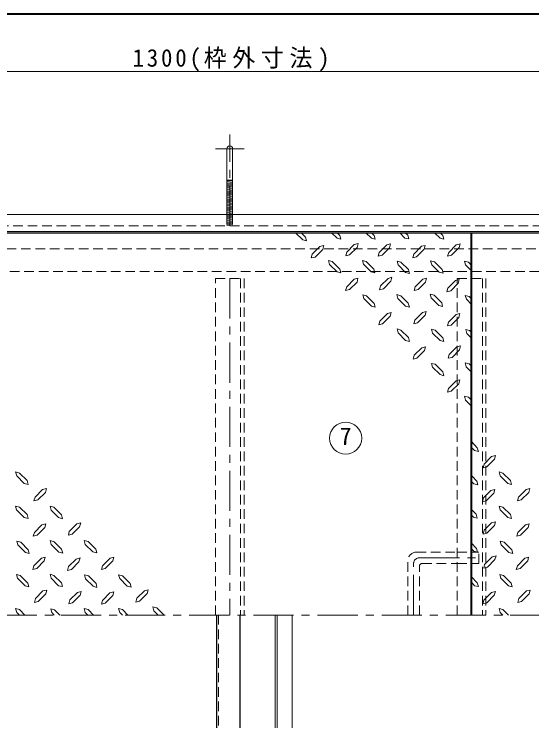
# Model space of a CAD drawing. Units: millimetres at full size, sheet at 1:7; details may follow other scales. Extents: x -1487 to 1348, y -983 to 984.
# Drawn here: x -493 to -41, y 366 to 984 of the extents above; entities that cross this region are included whole.
import ezdxf
from ezdxf.enums import TextEntityAlignment as Align

# ---------------------------------------------------------------- set-up
doc = ezdxf.new("R2010")
doc.units = ezdxf.units.MM
doc.header["$LTSCALE"] = 7
doc.linetypes.add('CHAIN1', pattern=[8, 5, -1, 1, -1])
doc.linetypes.add('DASHED1', pattern=[1.8, 1.2, -0.6])
doc.layers.add('0-A', color=4, linetype='Continuous', lineweight=9)
doc.styles.add('ＭＳ ゴシック', font='')
doc.styles.get('ＭＳ ゴシック').set_extended_font_data('MS Gothic')

msp = doc.modelspace()

# ---------------------------------------------------------------- linework, layer by layer
at = {"layer": '0-A', "color": 1, "lineweight": 40}
for p, q in [((1347.643, 983.513), (-1487.357, 983.513)), ((-93.857, 458.513), (-93.857, 792.513))]:
    msp.add_line(p, q, dxfattribs=at)
at = {"layer": '0-A'}
for p, q in [((-954.857, 933.513), (345.143, 933.513)), ((-307.357, 838.412), (-302.357, 838.412)), ((-302.357, 837.542), (-307.357, 837.95)), ((-302.357, 836.538), (-307.357, 836.947)), ((-302.357, 835.535), (-307.357, 835.943)), ((-302.357, 834.532), (-307.357, 834.94)), ((-302.357, 833.528), (-307.357, 833.937)), ((-302.357, 832.525), (-307.357, 832.933)), ((-302.357, 831.522), (-307.357, 831.93)), ((-302.357, 830.518), (-307.357, 830.927)), ((-302.357, 829.515), (-307.357, 829.923)), ((-302.357, 828.512), (-307.357, 828.92)), ((-302.357, 827.508), (-307.357, 827.917)), ((-302.357, 826.505), (-307.357, 826.913)), ((-302.357, 825.502), (-307.357, 825.91)), ((-302.357, 824.498), (-307.357, 824.907)), ((-302.357, 823.495), (-307.357, 823.903)), ((-302.357, 822.492), (-307.357, 822.9)), ((-302.357, 821.488), (-307.357, 821.897)), ((-302.357, 820.485), (-307.357, 820.893)), ((-302.357, 819.482), (-307.357, 819.89)), ((-302.357, 818.478), (-307.357, 818.887)), ((-302.357, 817.475), (-307.357, 817.883)), ((-302.357, 816.472), (-307.357, 816.88)), ((-302.357, 815.468), (-307.357, 815.877)), ((-302.357, 814.465), (-307.357, 814.873)), ((-302.357, 813.462), (-307.357, 813.87)), ((-302.357, 812.458), (-307.357, 812.867)), ((-302.357, 811.455), (-307.357, 811.863)), ((-302.357, 810.452), (-307.357, 810.86)), ((-302.357, 809.448), (-307.357, 809.857)), ((-303.19, 808.513), (-307.357, 808.853)), ((-247.466, 792.513), (-241.12, 786.318)), ((-242.485, 792.513), (-238.705, 788.733)), ((-215.92, 792.513), (-211.195, 787.788)), ((-185.995, 792.513), (-181.27, 787.788)), ((-181.06, 792.513), (-178.75, 790.203)), ((-156.417, 792.513), (-151.975, 787.893)), ((-151.66, 792.513), (-149.455, 790.308)), ((-126.04, 792.513), (-121.315, 787.788)), ((-121.21, 792.513), (-118.9, 790.203)), ((-177.91, 786.843), (-181.27, 787.788)), ((-178.75, 790.203), (-177.91, 786.843)), ((-148.615, 787.053), (-151.975, 787.893)), ((-149.455, 790.308), (-148.615, 787.053)), ((-117.955, 786.843), (-121.315, 787.788)), ((-118.9, 790.203), (-117.955, 786.843)), ((-232.825, 773.718), (-226.105, 780.438)), ((-226.105, 780.438), (-222.85, 781.278)), ((-222.85, 781.278), (-223.69, 777.918)), ((-200.275, 773.088), (-193.765, 779.703)), ((-174.34, 775.188), (-167.725, 781.908)), ((-171.925, 772.773), (-165.31, 779.388)), ((-144.31, 773.928), (-137.59, 780.648)), ((-141.79, 771.513), (-135.175, 778.128)), ((-137.59, 780.648), (-134.335, 781.488)), ((-134.335, 781.488), (-135.175, 778.128)), ((-113.755, 775.293), (-107.14, 782.013)), ((-111.34, 772.878), (-104.725, 779.493)), ((-107.14, 782.013), (-103.78, 782.853)), ((-103.78, 782.853), (-104.725, 779.493)), ((-232.825, 773.718), (-233.665, 770.463)), ((-230.305, 771.303), (-223.69, 777.918)), ((-202.795, 775.503), (-203.635, 772.248)), ((-200.275, 773.088), (-203.635, 772.248)), ((-174.34, 775.188), (-175.285, 771.933)), ((-171.925, 772.773), (-175.285, 771.933)), ((-144.31, 773.928), (-145.15, 770.673)), ((-113.755, 775.293), (-114.7, 772.038)), ((-111.34, 772.878), (-114.7, 772.038)), ((-230.305, 771.303), (-233.665, 770.463)), ((-215.395, 767.418), (-218.65, 768.258)), ((-217.81, 764.898), (-218.65, 768.258)), ((-215.395, 767.418), (-208.78, 760.698)), ((-188.095, 765.003), (-188.935, 768.363)), ((-185.68, 767.418), (-188.935, 768.363)), ((-185.68, 767.418), (-178.96, 760.803)), ((-155.44, 766.893), (-158.8, 767.733)), ((-157.855, 764.373), (-158.8, 767.733)), ((-155.44, 766.893), (-148.825, 760.278)), ((-141.79, 771.513), (-145.15, 770.673)), ((-128.56, 764.583), (-129.505, 767.943)), ((-126.145, 766.998), (-129.505, 767.943)), ((-126.145, 766.998), (-119.53, 760.383)), ((-96.535, 766.893), (-99.895, 767.733)), ((-98.95, 764.373), (-99.895, 767.733)), ((-96.535, 766.893), (-93.857, 763.833)), ((-217.81, 764.898), (-211.195, 758.283)), ((-188.095, 765.003), (-181.48, 758.388)), ((-178.96, 760.803), (-178.12, 757.548)), ((-157.855, 764.373), (-151.345, 757.863)), ((-148.825, 760.278), (-147.985, 756.918)), ((-128.56, 764.583), (-121.945, 757.968)), ((-119.53, 760.383), (-118.585, 757.128)), ((-98.95, 764.373), (-93.857, 759.281)), ((-178.12, 757.548), (-181.48, 758.388)), ((-166.57, 752.613), (-163.315, 753.558)), ((-163.315, 753.558), (-164.155, 750.198)), ((-147.985, 756.918), (-151.345, 757.863)), ((-118.585, 757.128), (-121.945, 757.968)), ((-202.795, 745.263), (-196.18, 751.983)), ((-200.38, 742.848), (-193.765, 749.463)), ((-196.18, 751.983), (-192.925, 752.823)), ((-192.925, 752.823), (-193.765, 749.463)), ((-173.185, 745.998), (-166.57, 752.613)), ((-170.77, 743.583), (-164.155, 750.198)), ((-142.945, 745.263), (-136.33, 751.983)), ((-140.425, 742.848), (-133.915, 749.463)), ((-136.33, 751.983), (-132.97, 752.823)), ((-132.97, 752.823), (-133.915, 749.463)), ((-114.385, 744.108), (-107.77, 750.723)), ((-111.97, 741.693), (-105.355, 748.308)), ((-107.77, 750.723), (-104.515, 751.668)), ((-104.515, 751.668), (-105.355, 748.308)), ((-202.795, 745.263), (-203.74, 742.008)), ((-200.38, 742.848), (-203.74, 742.008)), ((-173.185, 745.998), (-174.13, 742.638)), ((-170.77, 743.583), (-174.13, 742.638)), ((-142.945, 745.263), (-143.785, 742.008)), ((-140.425, 742.848), (-143.785, 742.008)), ((-114.385, 744.108), (-115.33, 740.748)), ((-111.97, 741.693), (-115.33, 740.748)), ((-185.47, 737.388), (-188.725, 738.333)), ((-187.885, 734.973), (-188.725, 738.333)), ((-187.885, 734.973), (-181.27, 728.358)), ((-185.47, 737.388), (-178.75, 730.773)), ((-155.65, 737.493), (-159.01, 738.438)), ((-158.065, 735.078), (-159.01, 738.438)), ((-158.065, 735.078), (-151.45, 728.463)), ((-155.65, 737.493), (-149.035, 730.878)), ((-126.565, 737.913), (-129.82, 738.858)), ((-128.98, 735.498), (-129.82, 738.858)), ((-128.98, 735.498), (-122.365, 728.883)), ((-126.565, 737.913), (-119.845, 731.298)), ((-95.905, 736.863), (-99.265, 737.703)), ((-98.32, 734.343), (-99.265, 737.703)), ((-95.905, 736.863), (-93.857, 734.816)), ((-178.75, 730.773), (-177.91, 727.518)), ((-149.035, 730.878), (-148.09, 727.518)), ((-119.005, 727.938), (-122.365, 728.883)), ((-119.845, 731.298), (-119.005, 727.938)), ((-98.32, 734.343), (-93.857, 729.881)), ((-177.91, 727.518), (-181.27, 728.358)), ((-148.09, 727.518), (-151.45, 728.463)), ((-143.365, 716.178), (-136.75, 722.793)), ((-171.4, 712.923), (-164.785, 719.538)), ((-140.95, 713.763), (-134.335, 720.378)), ((-113.965, 714.288), (-107.35, 721.008)), ((-111.445, 711.873), (-104.935, 718.488)), ((-107.35, 721.008), (-103.99, 721.848)), ((-103.99, 721.848), (-104.935, 718.488)), ((-173.815, 715.338), (-174.76, 711.978)), ((-171.4, 712.923), (-174.76, 711.978)), ((-143.365, 716.178), (-144.31, 712.818)), ((-140.95, 713.763), (-144.31, 712.818)), ((-113.965, 714.288), (-114.805, 711.033)), ((-111.445, 711.873), (-114.805, 711.033)), ((-157.855, 705.048), (-158.8, 708.408)), ((-155.44, 707.463), (-158.8, 708.408)), ((-157.855, 705.048), (-151.345, 698.433)), ((-155.44, 707.463), (-148.825, 700.848)), ((-125.515, 707.358), (-128.77, 708.198)), ((-127.93, 704.838), (-128.77, 708.198)), ((-127.93, 704.838), (-121.315, 698.223)), ((-125.515, 707.358), (-118.795, 700.638)), ((-98.005, 704.523), (-98.845, 707.883)), ((-95.485, 707.043), (-98.845, 707.883)), ((-98.005, 704.523), (-93.857, 700.376)), ((-95.485, 707.043), (-93.857, 705.416)), ((-147.985, 697.488), (-151.345, 698.433)), ((-148.825, 700.848), (-147.985, 697.488)), ((-117.955, 697.383), (-121.315, 698.223)), ((-118.795, 700.638), (-117.955, 697.383)), ((-143.89, 685.413), (-137.275, 692.028)), ((-113.335, 686.043), (-106.72, 692.763)), ((-106.72, 692.763), (-103.36, 693.603)), ((-103.36, 693.603), (-104.305, 690.243)), ((-141.475, 682.998), (-134.86, 689.613)), ((-113.335, 686.043), (-114.175, 682.788)), ((-110.815, 683.628), (-104.305, 690.243)), ((-143.89, 685.413), (-144.835, 682.053)), ((-141.475, 682.998), (-144.835, 682.053)), ((-110.815, 683.628), (-114.175, 682.788)), ((-125.515, 677.538), (-128.875, 678.378)), ((-127.93, 675.018), (-128.875, 678.378)), ((-127.93, 675.018), (-121.315, 668.508)), ((-125.515, 677.538), (-118.9, 670.923)), ((-98.425, 675.438), (-99.37, 678.798)), ((-96.01, 677.958), (-99.37, 678.798)), ((-98.425, 675.438), (-93.857, 670.688)), ((-96.01, 677.958), (-93.857, 675.806)), ((-117.955, 667.563), (-121.315, 668.508)), ((-118.9, 670.923), (-117.955, 667.563)), ((-113.965, 656.433), (-107.35, 663.048)), ((-107.35, 663.048), (-103.99, 663.993)), ((-103.99, 663.993), (-104.935, 660.633)), ((-113.965, 656.433), (-114.805, 653.073)), ((-111.445, 654.018), (-104.935, 660.633)), ((-111.445, 654.018), (-114.805, 653.073)), ((-98.95, 646.353), (-99.895, 649.713)), ((-96.535, 648.873), (-99.895, 649.713)), ((-96.535, 648.873), (-93.857, 646.196)), ((-98.95, 646.353), (-93.857, 641.057)), ((-88.765, 604.673), (-93.857, 609.969)), ((-91.18, 602.153), (-93.857, 604.831)), ((-91.18, 602.153), (-87.82, 601.313)), ((-88.765, 604.673), (-87.82, 601.313)), ((-76.27, 597.008), (-82.78, 590.393)), ((-73.75, 594.593), (-80.365, 587.978)), ((-76.27, 597.008), (-72.91, 597.953)), ((-73.75, 594.593), (-72.91, 597.953)), ((-83.725, 587.033), (-82.78, 590.393)), ((-80.365, 587.978), (-83.725, 587.033)), ((-491.76, 583.463), (-488.4, 582.518)), ((-490.815, 580.103), (-491.76, 583.463)), ((-481.785, 576.008), (-488.4, 582.518)), ((-69.76, 583.463), (-66.4, 582.518)), ((-68.815, 580.103), (-69.76, 583.463)), ((-59.785, 576.008), (-66.4, 582.518)), ((-484.2, 573.488), (-490.815, 580.103)), ((-481.785, 576.008), (-480.84, 572.648)), ((-89.29, 575.588), (-93.857, 580.338)), ((-91.705, 573.068), (-93.857, 575.221)), ((-89.29, 575.588), (-88.345, 572.228)), ((-62.2, 573.488), (-68.815, 580.103)), ((-59.785, 576.008), (-58.84, 572.648)), ((-484.2, 573.488), (-480.84, 572.648)), ((-468.24, 568.028), (-464.88, 568.973)), ((-465.825, 565.613), (-464.88, 568.973)), ((-91.705, 573.068), (-88.345, 572.228)), ((-76.9, 567.398), (-73.54, 568.238)), ((-74.38, 564.983), (-73.54, 568.238)), ((-62.2, 573.488), (-58.84, 572.648)), ((-46.24, 568.028), (-42.88, 568.973)), ((-43.825, 565.613), (-42.88, 568.973)), ((-468.24, 568.028), (-474.855, 561.413)), ((-465.825, 565.613), (-472.44, 558.998)), ((-76.9, 567.398), (-83.41, 560.783)), ((-74.38, 564.983), (-80.995, 558.263)), ((-46.24, 568.028), (-52.855, 561.413)), ((-43.825, 565.613), (-50.44, 558.998)), ((-84.355, 557.423), (-83.41, 560.783)), ((-80.995, 558.263), (-84.355, 557.423)), ((-491.76, 553.643), (-488.4, 552.803)), ((-490.92, 550.388), (-491.76, 553.643)), ((-484.2, 543.668), (-490.92, 550.388)), ((-481.785, 546.188), (-488.4, 552.803)), ((-461.73, 553.538), (-458.37, 552.593)), ((-460.89, 550.178), (-461.73, 553.538)), ((-454.275, 543.563), (-460.89, 550.178)), ((-451.86, 545.978), (-458.37, 552.593)), ((-89.71, 546.503), (-93.857, 550.651)), ((-69.76, 553.643), (-66.4, 552.803)), ((-68.92, 550.388), (-69.76, 553.643)), ((-62.2, 543.668), (-68.92, 550.388)), ((-59.785, 546.188), (-66.4, 552.803)), ((-484.2, 543.668), (-480.945, 542.828)), ((-481.785, 546.188), (-480.945, 542.828)), ((-454.275, 543.563), (-450.915, 542.618)), ((-451.86, 545.978), (-450.915, 542.618)), ((-92.23, 543.983), (-93.857, 545.611)), ((-92.23, 543.983), (-88.87, 543.143)), ((-89.71, 546.503), (-88.87, 543.143)), ((-62.2, 543.668), (-58.945, 542.828)), ((-59.785, 546.188), (-58.945, 542.828)), ((-468.765, 537.263), (-475.38, 530.648)), ((-468.765, 537.263), (-465.405, 538.208)), ((-466.35, 534.848), (-465.405, 538.208)), ((-438.315, 538.103), (-444.93, 531.488)), ((-438.315, 538.103), (-434.955, 539.048)), ((-435.9, 535.688), (-434.955, 539.048)), ((-76.27, 539.153), (-82.78, 532.538)), ((-76.27, 539.153), (-72.91, 539.993)), ((-73.75, 536.738), (-72.91, 539.993)), ((-46.765, 537.263), (-53.38, 530.648)), ((-46.765, 537.263), (-43.405, 538.208)), ((-44.35, 534.848), (-43.405, 538.208)), ((-466.35, 534.848), (-472.965, 528.233)), ((-83.725, 529.178), (-82.78, 532.538)), ((-73.75, 536.738), (-80.365, 530.018)), ((-44.35, 534.848), (-50.965, 528.233)), ((-80.365, 530.018), (-83.725, 529.178)), ((-490.71, 523.088), (-487.35, 522.143)), ((-489.87, 519.728), (-490.71, 523.088)), ((-483.15, 513.113), (-489.87, 519.728)), ((-480.735, 515.528), (-487.35, 522.143)), ((-461.625, 523.508), (-458.265, 522.563)), ((-460.68, 520.148), (-461.625, 523.508)), ((-454.065, 513.533), (-460.68, 520.148)), ((-451.65, 515.948), (-458.265, 522.563)), ((-431.805, 523.508), (-428.445, 522.668)), ((-430.965, 520.253), (-431.805, 523.508)), ((-424.245, 513.638), (-430.965, 520.253)), ((-421.83, 516.053), (-428.445, 522.668)), ((-89.395, 516.683), (-93.857, 521.146)), ((-68.71, 523.088), (-65.35, 522.143)), ((-67.87, 519.728), (-68.71, 523.088)), ((-61.15, 513.113), (-67.87, 519.728)), ((-58.735, 515.528), (-65.35, 522.143)), ((-483.15, 513.113), (-479.895, 512.168)), ((-480.735, 515.528), (-479.895, 512.168)), ((-454.065, 513.533), (-450.705, 512.588)), ((-451.65, 515.948), (-450.705, 512.588)), ((-424.245, 513.638), (-420.99, 512.693)), ((-421.83, 516.053), (-420.99, 512.693)), ((-91.81, 514.163), (-93.857, 516.211)), ((-91.81, 514.163), (-88.45, 513.323)), ((-89.395, 516.683), (-88.45, 513.323)), ((-61.15, 513.113), (-57.895, 512.168)), ((-58.735, 515.528), (-57.895, 512.168)), ((-469.29, 508.178), (-475.8, 501.563)), ((-469.29, 508.178), (-465.93, 509.018)), ((-466.77, 505.763), (-465.93, 509.018)), ((-438.945, 507.443), (-445.56, 500.828)), ((-438.945, 507.443), (-435.585, 508.388)), ((-436.53, 505.028), (-435.585, 508.388)), ((-409.335, 508.178), (-415.95, 501.563)), ((-409.335, 508.178), (-405.975, 509.018)), ((-406.92, 505.763), (-405.975, 509.018)), ((-75.745, 509.333), (-82.36, 502.718)), ((-73.33, 506.918), (-79.945, 500.303)), ((-75.745, 509.333), (-72.385, 510.278)), ((-73.33, 506.918), (-72.385, 510.278)), ((-47.29, 508.178), (-53.8, 501.563)), ((-47.29, 508.178), (-43.93, 509.018)), ((-44.77, 505.763), (-43.93, 509.018)), ((-476.745, 498.203), (-475.8, 501.563)), ((-466.77, 505.763), (-473.385, 499.043)), ((-446.4, 497.468), (-445.56, 500.828)), ((-436.53, 505.028), (-443.145, 498.413)), ((-416.79, 498.203), (-415.95, 501.563)), ((-406.92, 505.763), (-413.535, 499.043)), ((-83.2, 499.358), (-82.36, 502.718)), ((-79.945, 500.303), (-83.2, 499.358)), ((-54.745, 498.203), (-53.8, 501.563)), ((-44.77, 505.763), (-51.385, 499.043)), ((-473.385, 499.043), (-476.745, 498.203)), ((-461.73, 494.108), (-458.37, 493.163)), ((-460.89, 490.748), (-461.73, 494.108)), ((-443.145, 498.413), (-446.4, 497.468)), ((-413.535, 499.043), (-416.79, 498.203)), ((-51.385, 499.043), (-54.745, 498.203)), ((-491.13, 493.898), (-487.77, 493.058)), ((-490.185, 490.643), (-491.13, 493.898)), ((-483.57, 484.028), (-490.185, 490.643)), ((-481.155, 486.443), (-487.77, 493.058)), ((-454.275, 484.133), (-460.89, 490.748)), ((-451.86, 486.653), (-458.37, 493.163)), ((-431.595, 493.478), (-428.235, 492.638)), ((-430.755, 490.223), (-431.595, 493.478)), ((-424.035, 483.608), (-430.755, 490.223)), ((-421.62, 486.023), (-428.235, 492.638)), ((-394.32, 483.608), (-400.935, 490.328)), ((-391.905, 486.128), (-398.52, 492.743)), ((-88.765, 486.653), (-93.857, 491.746)), ((-69.13, 493.898), (-65.77, 493.058)), ((-68.185, 490.643), (-69.13, 493.898)), ((-61.57, 484.028), (-68.185, 490.643)), ((-59.155, 486.443), (-65.77, 493.058)), ((-483.57, 484.028), (-480.21, 483.083)), ((-481.155, 486.443), (-480.21, 483.083)), ((-454.275, 484.133), (-450.915, 483.293)), ((-451.86, 486.653), (-450.915, 483.293)), ((-424.035, 483.608), (-420.78, 482.663)), ((-421.62, 486.023), (-420.78, 482.663)), ((-394.32, 483.608), (-391.065, 482.768)), ((-391.905, 486.128), (-391.065, 482.768)), ((-91.18, 484.133), (-93.857, 487.193)), ((-91.18, 484.133), (-87.82, 483.293)), ((-88.765, 486.653), (-87.82, 483.293)), ((-61.57, 484.028), (-58.21, 483.083)), ((-59.155, 486.443), (-58.21, 483.083)), ((-467.925, 479.513), (-474.54, 472.898)), ((-465.405, 477.098), (-472.125, 470.378)), ((-467.925, 479.513), (-464.565, 480.353)), ((-465.405, 477.098), (-464.565, 480.353)), ((-437.79, 478.253), (-444.405, 471.638)), ((-435.375, 475.838), (-441.99, 469.118)), ((-437.79, 478.253), (-434.43, 479.093)), ((-435.375, 475.838), (-434.43, 479.093)), ((-409.44, 477.938), (-415.95, 471.323)), ((-409.44, 477.938), (-406.08, 478.778)), ((-406.92, 475.523), (-406.08, 478.778)), ((-379.41, 479.723), (-386.025, 473.108)), ((-376.89, 477.308), (-383.61, 470.588)), ((-379.41, 479.723), (-376.05, 480.563)), ((-376.89, 477.308), (-376.05, 480.563)), ((-76.375, 478.148), (-82.99, 471.533)), ((-73.96, 475.733), (-80.575, 469.013)), ((-76.375, 478.148), (-73.015, 478.988)), ((-73.96, 475.733), (-73.015, 478.988)), ((-45.925, 479.513), (-52.54, 472.898)), ((-43.405, 477.098), (-50.125, 470.378)), ((-45.925, 479.513), (-42.565, 480.353)), ((-43.405, 477.098), (-42.565, 480.353)), ((-475.38, 469.538), (-474.54, 472.898)), ((-472.125, 470.378), (-475.38, 469.538)), ((-386.865, 469.748), (-386.025, 473.108)), ((-383.61, 470.588), (-386.865, 469.748)), ((-83.935, 468.173), (-82.99, 471.533)), ((-53.38, 469.538), (-52.54, 472.898)), ((-50.125, 470.378), (-53.38, 469.538)), ((-491.76, 464.183), (-488.4, 463.238)), ((-490.815, 460.823), (-491.76, 464.183)), ((-483.675, 458.513), (-488.4, 463.238)), ((-461.1, 463.973), (-457.74, 463.133)), ((-460.26, 460.718), (-461.1, 463.973)), ((-453.298, 458.513), (-457.74, 463.133)), ((-431.805, 464.183), (-428.445, 463.238)), ((-430.965, 460.823), (-431.805, 464.183)), ((-423.72, 458.513), (-428.445, 463.238)), ((-393.795, 458.513), (-398.52, 463.238)), ((-362.249, 458.513), (-368.595, 464.708)), ((-80.575, 469.013), (-83.935, 468.173)), ((-69.76, 464.183), (-66.4, 463.238)), ((-68.815, 460.823), (-69.76, 464.183)), ((-61.675, 458.513), (-66.4, 463.238)), ((-488.505, 458.513), (-490.815, 460.823)), ((-458.055, 458.513), (-460.26, 460.718)), ((-428.655, 458.513), (-430.965, 460.823)), ((-367.23, 458.513), (-371.01, 462.293)), ((-250.357, 175.655), (-250.357, 458.513)), ((-66.505, 458.513), (-68.815, 460.823))]:
    msp.add_line(p, q, dxfattribs=at)
at = {"layer": '0-A', "linetype": 'CHAIN1'}
for p, q in [((-304.857, 798.513), (-304.857, 878.412)), ((-317.357, 865.912), (-292.357, 865.912)), ((-304.857, 752.513), (-304.857, 458.513)), ((-139.357, 508.513), (-87.357, 508.513)), ((-144.357, 458.513), (-144.357, 503.513)), ((-1068.191, 458.513), (615.143, 458.513))]:
    msp.add_line(p, q, dxfattribs=at)
at = {"layer": '0-A', "color": 7, "lineweight": 18}
for p, q in [((-307.357, 865.912), (-307.357, 808.513)), ((-302.357, 865.912), (-302.357, 808.513)), ((345.143, 808.513), (-954.857, 808.513)), ((330.143, 793.513), (-939.857, 793.513)), ((-265.357, 158.513), (-265.357, 458.513)), ((-263.357, 458.513), (-263.357, 158.513))]:
    msp.add_line(p, q, dxfattribs=at)
at = {"layer": '0-A', "linetype": 'DASHED1'}
for p, q in [((-307.357, 808.513), (-307.357, 798.513)), ((-302.357, 807.442), (-307.357, 807.85)), ((-302.357, 806.438), (-307.357, 806.847)), ((-302.357, 805.435), (-307.357, 805.843)), ((-302.357, 804.432), (-307.357, 804.84)), ((-302.357, 803.428), (-307.357, 803.837)), ((-302.357, 802.425), (-307.357, 802.833)), ((-302.357, 808.445), (-303.19, 808.513)), ((-302.357, 808.513), (-302.357, 798.513)), ((-934.857, 798.513), (325.143, 798.513)), ((-302.357, 801.422), (-307.357, 801.83)), ((-302.357, 800.418), (-307.357, 800.827)), ((-302.357, 799.415), (-307.357, 799.823)), ((-303.598, 798.513), (-307.357, 798.82)), ((315.143, 778.513), (-768.857, 778.513)), ((-761.389, 758.513), (295.143, 758.513)), ((-295.357, 752.513), (-295.357, 458.513)), ((-84.357, 752.513), (-84.357, 458.513)), ((-106.357, 513.513), (-87.357, 513.513)), ((-87.357, 503.513), (-87.357, 513.513)), ((-106.357, 503.513), (-87.357, 503.513))]:
    msp.add_line(p, q, dxfattribs=at)
at = {"layer": '0-A', "color": 5, "lineweight": 25}
for p, q in [((-774.762, 792.513), (328.143, 792.513)), ((-316.107, 162.529), (-316.107, 458.513)), ((-296.107, 458.513), (-296.107, 185.171))]:
    msp.add_line(p, q, dxfattribs=at)
at = {"layer": '0-A', "color": 7, "linetype": 'DASHED1', "lineweight": 18}
for p, q in [((-317.357, 752.513), (-292.357, 752.513)), ((-317.357, 458.513), (-317.357, 752.513)), ((-292.357, 752.513), (-292.357, 458.513)), ((-106.357, 752.513), (-81.357, 752.513)), ((-106.357, 458.513), (-106.357, 752.513)), ((-81.357, 752.513), (-81.357, 458.513)), ((-141.857, 513.513), (-106.357, 513.513)), ((-149.357, 458.513), (-149.357, 506.013)), ((-139.357, 458.513), (-139.357, 501.013)), ((-136.857, 503.513), (-106.357, 503.513)), ((-314.607, 458.513), (-314.607, 162.529))]:
    msp.add_line(p, q, dxfattribs=at)
at = {"layer": '0-A'}
for points in [[(-211.09, 792.513), (-208.78, 790.203), (-207.835, 786.948), (-211.195, 787.788)], [(-238.705, 788.733), (-237.76, 785.373), (-241.12, 786.318)], [(-202.795, 775.503), (-196.18, 782.223), (-192.82, 783.063), (-193.765, 779.703)], [(-167.725, 781.908), (-164.47, 782.748), (-165.31, 779.388)], [(-208.78, 760.698), (-207.835, 757.443), (-211.195, 758.283)], [(-173.815, 715.338), (-167.2, 721.953), (-163.945, 722.898), (-164.785, 719.538)], [(-136.75, 722.793), (-133.39, 723.633), (-134.335, 720.378)], [(-137.275, 692.028), (-133.915, 692.868), (-134.86, 689.613)], [(-472.44, 558.998), (-475.8, 558.158), (-474.855, 561.413)], [(-50.44, 558.998), (-53.8, 558.158), (-52.855, 561.413)], [(-435.9, 535.688), (-442.515, 529.073), (-445.77, 528.128), (-444.93, 531.488)], [(-472.965, 528.233), (-476.325, 527.393), (-475.38, 530.648)], [(-50.965, 528.233), (-54.325, 527.393), (-53.38, 530.648)], [(-400.935, 490.328), (-401.88, 493.583), (-398.52, 492.743)], [(-406.92, 475.523), (-413.535, 468.803), (-416.895, 467.963), (-415.95, 471.323)], [(-441.99, 469.118), (-445.245, 468.278), (-444.405, 471.638)], [(-398.625, 458.513), (-400.935, 460.823), (-401.88, 464.078), (-398.52, 463.238)], [(-371.01, 462.293), (-371.955, 465.653), (-368.595, 464.708)]]:
    msp.add_lwpolyline(points, dxfattribs=at)
at = {"layer": '0-A', "color": 7, "lineweight": 18}
msp.add_circle((-203.69, 612.967), 14, dxfattribs=at)
msp.add_arc((-304.857, 865.912), 2.5, 0, 180, dxfattribs=at)
at = {"layer": '0-A', "color": 7, "linetype": 'DASHED1', "lineweight": 18}
for centre, radius in [((-141.857, 506.013), 7.5), ((-136.857, 501.013), 2.5)]:
    msp.add_arc(centre, radius, 90, 180, dxfattribs=at)
at = {"layer": '0-A', "linetype": 'CHAIN1'}
msp.add_arc((-139.357, 503.513), 5, 90, 180, dxfattribs=at)

# ---------------------------------------------------------------- texts
at = {"layer": '0-A', "color": 7, "style": 'ＭＳ ゴシック'}
msp.add_text('7', height=15.4, dxfattribs=at).set_placement((-208.94, 602.467), align=Align.BOTTOM_LEFT)
at = {"layer": '0-A', "color": 7, "insert": (-389.732, 933.513), "char_height": 15.4, "attachment_point": 7, "style": 'ＭＳ ゴシック'}
msp.add_mtext('\\T1.25;\\W0.95;1300(枠外寸法)', dxfattribs=at)

doc.saveas('drawing.dxf')
